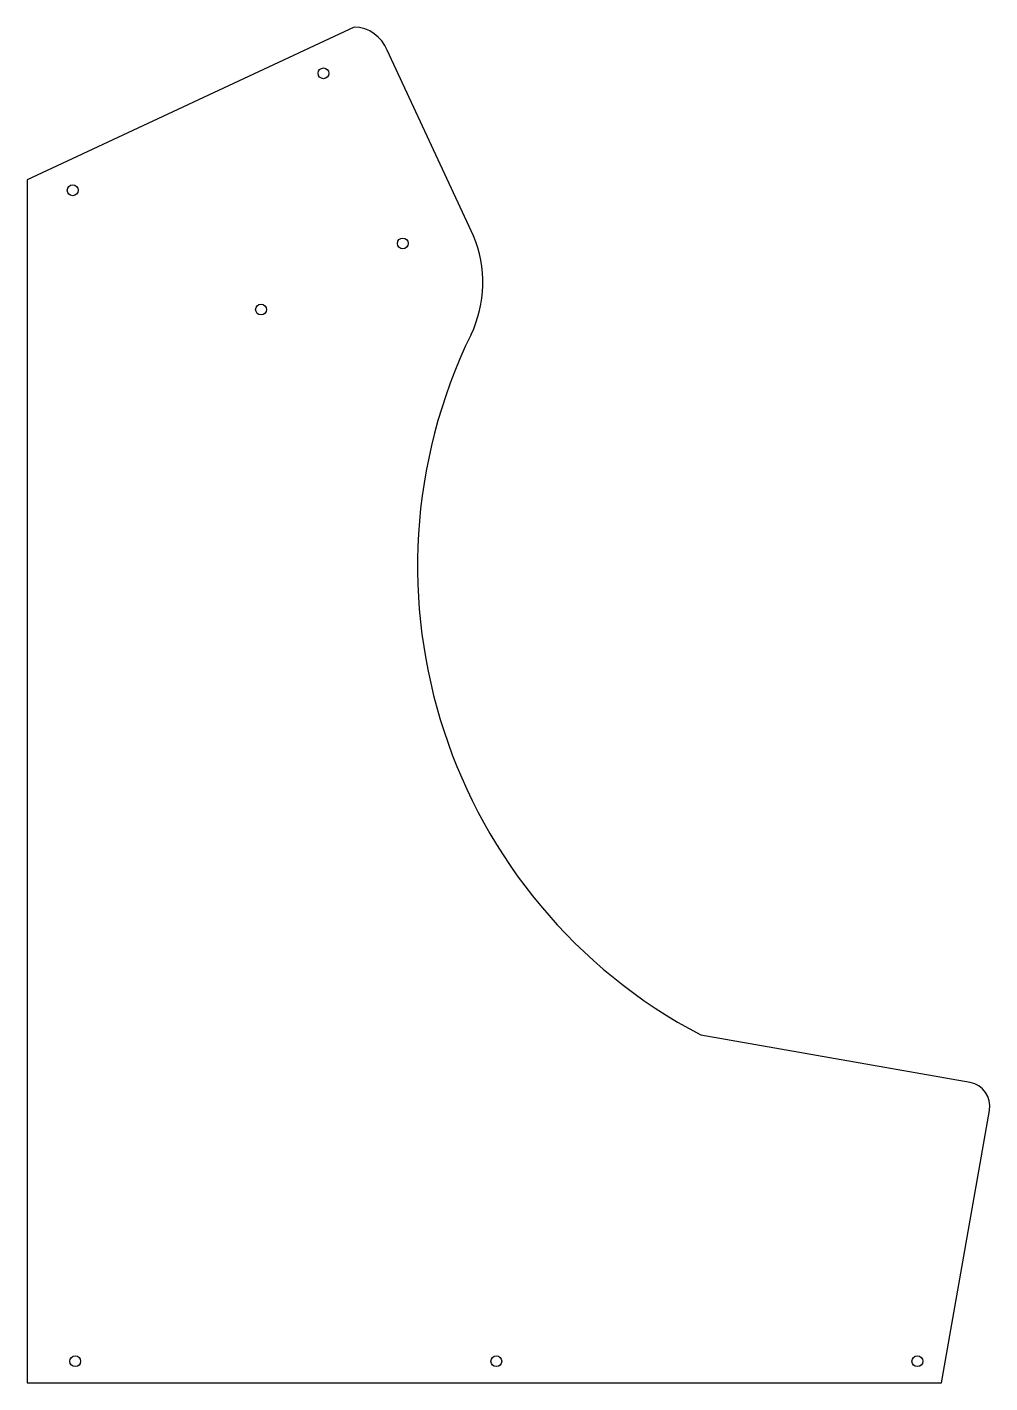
# Model space of a CAD drawing. Extents: x -185 to 215, y -351 to 213.
import ezdxf

# ---------------------------------------------------------------- set-up
doc = ezdxf.new("R2010")
doc.units = 0
doc.layers.add('VISIBLE', color=7, linetype='CONTINUOUS')

msp = doc.modelspace()

# ---------------------------------------------------------------- linework, layer by layer
at = {"layer": 'VISIBLE'}
for p, q in [((-49.52, 212.69), (-185.47, 149.3)), ((0.06, 126.01), (-35.87, 203.05)), ((-185.47, 149.3), (-185.47, -350.7)), ((206.39, -225.86), (94.53, -206.14)), ((194.53, -350.7), (214.5, -237.45)), ((-185.47, -350.7), (194.53, -350.7))]:
    msp.add_line(p, q, dxfattribs=at)
for centre in [(-62.3, 193.49), (-166.53, 144.89), (-29.34, 122.8), (-88.25, 95.33), (-165.47, -341.7), (9.53, -341.7), (184.53, -341.7)]:
    msp.add_circle(centre, 2.25, dxfattribs=at)
for centre, radius, start, end in [((-49.88, 197.7), 15, 20.9028, 88.6503), ((-46.03, 106.63), 50, 334.2903, 22.8044), ((196.82, -11.36), 220, 154.0391, 242.2935), ((204.65, -235.71), 10, 350, 80)]:
    msp.add_arc(centre, radius, start, end, dxfattribs=at)

doc.saveas('drawing.dxf')
